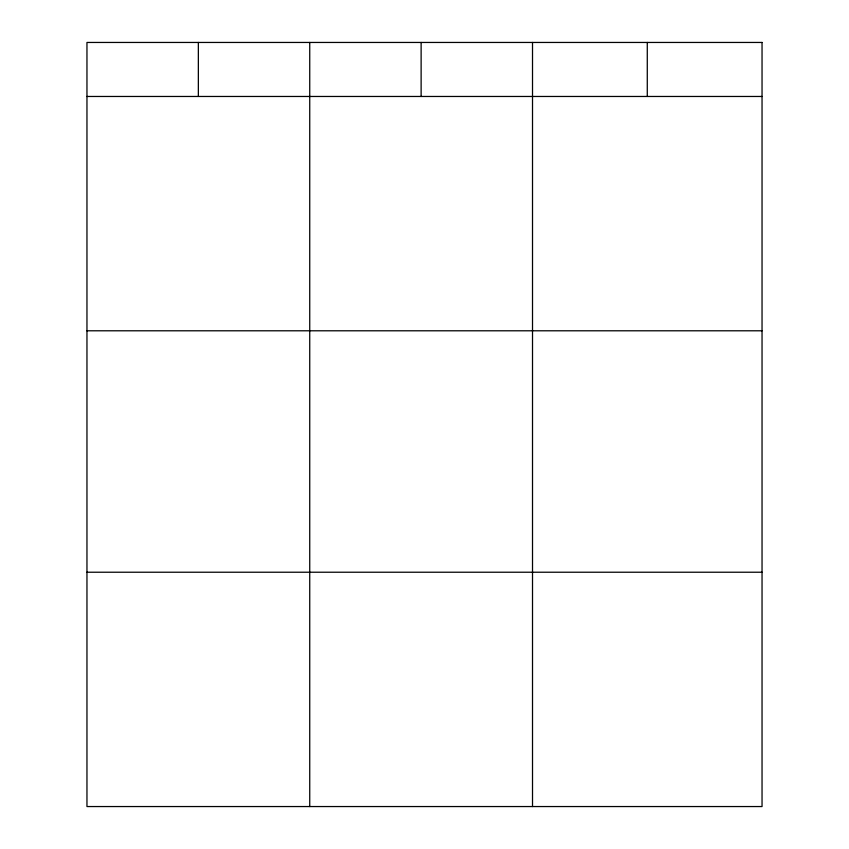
<?xml version="1.0" encoding="UTF-8"?>
<svg xmlns="http://www.w3.org/2000/svg" width="849" height="849" viewBox="0 0 849 849"><rect width="100%" height="100%" fill="white"/><g stroke="black" fill="none" stroke-linecap="round" stroke-linejoin="round"><path stroke-width="1.27" d="M86.959 96.468L762.041 96.468M86.959 330.792L762.041 330.792M86.959 572.226L762.041 572.226M647.278 42.45L647.278 96.468M532.514 42.45L532.514 806.55M421.125 42.45L421.125 96.468M309.736 42.45L309.736 806.55M198.348 42.45L198.348 96.468M762.041 42.45L86.959 42.45L86.959 806.55L762.041 806.55L762.041 42.45"/></g></svg>
